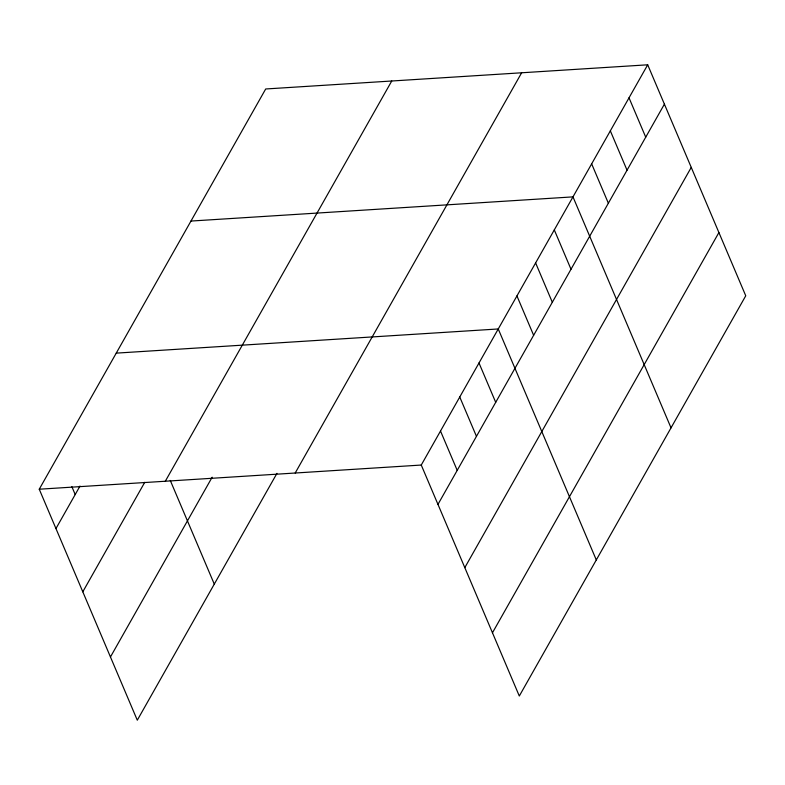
<?xml version="1.0" encoding="UTF-8"?>
<svg xmlns="http://www.w3.org/2000/svg" width="785" height="785" viewBox="0 0 785 785"><rect width="100%" height="100%" fill="white"/><g stroke="black" fill="none" stroke-linecap="round" stroke-linejoin="round"><path stroke-width="1.18" d="M276.958 473.345L137.296 720.198L39.25 489.212L265.693 88.98L647.703 64.802L745.75 295.788L519.307 696.02L421.26 465.044L647.703 64.802M55.951 528.57L80.011 486.043M82.798 591.812L144.754 482.304M165.311 481.234L391.754 81.002M110.45 656.966L212.156 477.211M295.199 473.021L521.642 72.779M437.961 504.392L664.404 104.16M464.808 567.634L691.251 167.391M492.46 632.788L718.903 232.546M190.971 221.056L572.981 196.878L671.028 427.864M116.239 353.132L498.249 328.964L596.296 559.94M39.25 489.212L421.26 465.044M629.02 97.821L645.731 137.179M610.337 130.84L627.048 170.198M591.654 163.859L608.365 203.217M554.298 229.897L570.999 269.255M535.615 262.916L552.316 302.274M516.932 295.935L533.633 335.293M478.997 362.984L495.708 402.332M459.755 397.004L476.456 436.352M440.503 431.024L457.213 470.372M170.276 480.44L214.285 584.118M71.867 486.68L75.203 494.55"/></g></svg>
